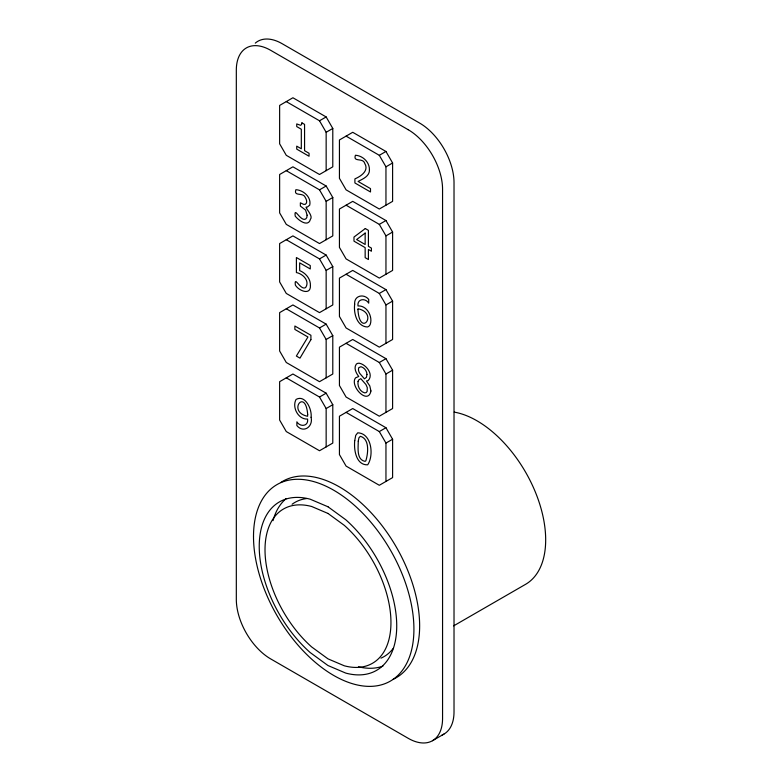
<?xml version="1.0" encoding="UTF-8"?>
<svg xmlns="http://www.w3.org/2000/svg" width="782" height="782" viewBox="0 0 782 782"><rect width="100%" height="100%" fill="white"/><g stroke="black" fill="none" stroke-linecap="round" stroke-linejoin="round"><path stroke-width="1.17" d="M286.28 101.601L319.506 120.78L326.153 116.948L332.79 128.453L332.79 166.82L319.506 174.494L286.28 155.315L279.633 143.8L279.633 105.433L292.918 97.76L326.153 116.948M326.153 170.662L326.153 132.295L332.79 128.453M286.28 170.662L319.506 189.84L326.153 186.008L332.79 197.514L332.79 235.89L319.506 243.564L286.28 224.375L279.633 212.87L279.633 174.494L292.918 166.82L326.153 186.008M346.084 136.127L379.309 155.315L385.956 151.473L392.603 162.988L392.603 201.355L379.309 209.029L346.084 189.84L339.437 178.335L339.437 139.968L352.731 132.295L385.956 151.473M326.153 239.722L326.153 201.355L332.79 197.514M385.956 205.187L385.956 166.82L392.603 162.988M286.28 239.722L319.506 258.91L326.153 255.069L332.79 266.584L332.79 304.951L319.506 312.624L286.28 293.436L279.633 281.931L279.633 243.564L292.918 235.89L326.153 255.069M346.084 205.187L379.309 224.375L385.956 220.534L392.603 232.049L392.603 270.416L379.309 278.089L346.084 258.91L339.437 247.395L339.437 209.029L352.731 201.355L385.956 220.534M326.153 308.782L326.153 270.416L332.79 266.584M385.956 274.257L385.956 235.881L392.603 232.049M286.28 308.782L319.506 327.971L326.153 324.129L332.79 335.644L332.79 374.011L319.506 381.684L286.28 362.496L279.633 350.991L279.633 312.624L292.918 304.951L326.153 324.129M346.084 274.257L379.309 293.436L385.956 289.604L392.603 301.109L392.603 339.476L379.309 347.149L346.084 327.971L339.437 316.456L339.437 278.089L352.731 270.416L385.956 289.604M326.153 377.843L326.153 339.476L332.79 335.644M385.956 343.318L385.956 304.951L392.603 301.109M286.28 377.843L319.506 397.031L326.153 393.19L332.79 404.705L332.79 443.071L319.506 450.745L286.28 431.566L279.633 420.051L279.633 381.684L292.918 374.011L326.153 393.19M346.084 343.318L379.309 362.496L385.956 358.664L392.603 370.169L392.603 408.536L379.309 416.21L346.084 397.031L339.437 385.516L339.437 347.149L352.731 339.476L385.956 358.664M326.153 446.913L326.153 408.546L332.79 404.705M385.956 412.378L385.956 374.011L392.603 370.169M346.084 412.378L379.309 431.566L385.956 427.725L392.603 439.24L392.603 477.607L379.309 485.28L346.084 466.092L339.437 454.586L339.437 416.22L352.731 408.546L385.956 427.725M385.956 481.438L385.956 443.071L392.603 439.24M453.628 625.874L525.543 584.349A97.222 56.128 60 0 0 535.142 491.536A97.222 56.128 60 0 0 454.244 412.114M432.495 740.701L443.951 734.083M379.309 155.315L385.956 166.82M319.506 120.78L326.153 132.295M379.309 224.375L385.956 235.881M319.506 189.84L326.153 201.355M379.309 293.436L385.956 304.951M319.506 258.91L326.153 270.416M379.309 362.496L385.956 374.011M319.506 327.971L326.153 339.476M379.309 431.566L385.956 443.071M319.506 397.031L326.153 408.546M442.074 735.012A48.611 28.064 60 0 0 454.019 711.835L454.019 182.626A48.611 28.064 60 0 0 419.641 123.087L282.155 43.704A48.611 28.064 60 0 0 255.284 43.127M280.797 482.494A113.429 65.483 60 0 1 396.64 547.644A113.429 65.483 60 0 1 393.121 679.333M382.926 666.117A97.222 56.128 60 0 1 358.459 666.792M273.035 520.646A97.222 56.128 60 0 1 286.192 498.574M292.106 504.253A89.05 51.417 60 0 1 306.788 498.515M393.278 648.327A89.05 51.417 60 0 1 380.971 658.161M357.931 309.525C359.652 338.489 379.25 313.445 357.98 308.724L357.931 309.525M307.678 414.47L307.609 416.278C286.769 411.967 305.518 387.051 307.678 414.47M354.745 440.569C353.728 449.542 355.966 465.29 367.677 464.821C374.089 455.564 371.753 433.238 357.716 432.817L355.732 435.359L354.745 440.569M358.254 441.146C358.283 447.539 356.299 459.699 365.018 461.351L365.829 460.852C368.107 453.54 369.896 438.976 360.385 436.307L358.948 437.783L358.254 441.146M354.666 304.198C353.493 312.898 356.758 326.446 367.315 326.984A11.368 6.569 60 0 0 370.257 324.315C372.916 316.475 366.914 305.283 357.98 305.938C357.003 298.695 365.448 297.707 368.713 303.152L368.713 299.408C363.835 293.348 353.865 295.528 354.666 304.198M311.089 417.285C313.367 426.601 303.533 433.697 296.877 425.584L296.877 421.84C300.171 427.314 308.695 426.385 307.59 419.054C298.284 419.748 291.725 407.168 296.085 399.416C305.381 394.226 312.174 409.612 311.089 417.285M307.121 215.206L306.769 217.631L305.733 218.931C300.562 222.215 293.885 205.539 295.205 216.076C298.177 220.065 308.176 227.748 310.425 219.292C313.983 215.519 302.468 205.441 307.189 207.152L309.731 205.158C311.529 197.132 303.396 190.143 295.909 189.684C293.27 197.044 303.396 191.815 305.322 197.611C306.573 199.41 307.649 203.056 305.215 204.346L303.563 204.337L300.366 202.802L300.366 206.057L305.615 210.123L307.121 215.206M310.415 285.518C310.913 295.997 298.441 290.601 295.361 285.059C294.042 274.697 300.699 291.09 305.684 287.502C310.043 280.875 302.82 273.778 296.398 272.556L296.398 257.532L310.268 265.538L310.268 268.969L299.672 262.85L299.672 270.611C305.684 273.035 310.65 278.783 310.415 285.518M366.973 374.441L366.455 377.305L364.451 378.84L359.828 373.483A5.122 2.952 60 0 1 358.469 369.3L358.772 367.677L361.001 366.699C364.373 367.687 366.846 370.951 366.973 374.441M370.932 390.98C368.087 405.711 349.3 385.741 355.566 377.823L358.743 376.494C356.191 373.219 353.405 368.029 356.289 364.168A10.274 5.933 60 0 1 359.681 363.307C366.426 364.852 373.972 374.705 368.097 380.648L366.455 380.981L369.798 385.927L370.932 390.98M358.068 381.421C357.257 386.064 359.876 391.606 364.656 392.867L366.162 392.623L367.129 391.43L367.296 387.637L365.947 384.539L360.785 378.644L358.625 380.062L358.068 381.421M369.446 169.616C369.837 176.194 362.897 178.931 358.078 181.453L370.502 188.628L370.502 191.981L354.901 182.968L354.901 178.873C360.776 176.4 369.251 170.779 364.744 163.428C363.122 157.29 352.731 162.666 355.429 155.247C362.789 155.696 369.475 162.099 369.446 169.616M301.94 122.862L301.52 124.602L300.552 125.286L296.73 123.927L296.73 126.596L301.314 129.235L301.314 148.795L296.73 146.156L296.73 149.127L309.056 156.244L309.056 153.272L304.569 150.682L304.569 124.377L301.94 122.862M310.913 339.642L299.975 358.146L296.368 356.054L307.942 336.983L294.873 329.437L294.873 326.016L310.913 335.273L310.913 339.642M365.155 233.075L356.631 239.556L365.155 244.483L365.155 233.075M365.292 228.54L353.982 237.054L353.982 241.169L365.155 247.611L365.155 257.649L368.41 259.526L368.41 249.497L371.411 251.227L371.411 248.09L368.41 246.359L368.41 230.348L365.292 228.54M327.981 506.765L310.19 499.199A97.222 56.128 60 0 0 259.233 546.452A97.222 56.128 60 0 0 310.19 652.55L327.981 665.531L345.771 673.097A97.222 56.128 60 0 0 396.728 625.835A97.222 56.128 60 0 0 345.771 519.747L327.981 506.765M327.981 513.442L311.686 506.501A89.05 51.417 60 0 0 265.01 549.795A89.05 51.417 60 0 0 311.686 646.968L327.981 658.855L344.276 665.785A89.05 51.417 60 0 0 390.951 622.501A89.05 51.417 60 0 0 344.276 525.328L327.981 513.442M408.184 129.704L270.689 50.322A48.611 28.064 60 0 0 236.32 70.165L236.32 599.374A48.611 28.064 60 0 0 270.689 658.913L408.184 738.296A48.611 28.064 60 0 0 442.563 718.453L442.563 189.234A48.611 28.064 60 0 0 408.184 129.704M253.505 536.53A113.429 65.483 60 0 0 373.816 686.195A113.429 65.483 60 0 0 373.816 525.787A113.429 65.483 60 0 0 253.505 536.53"/></g></svg>
